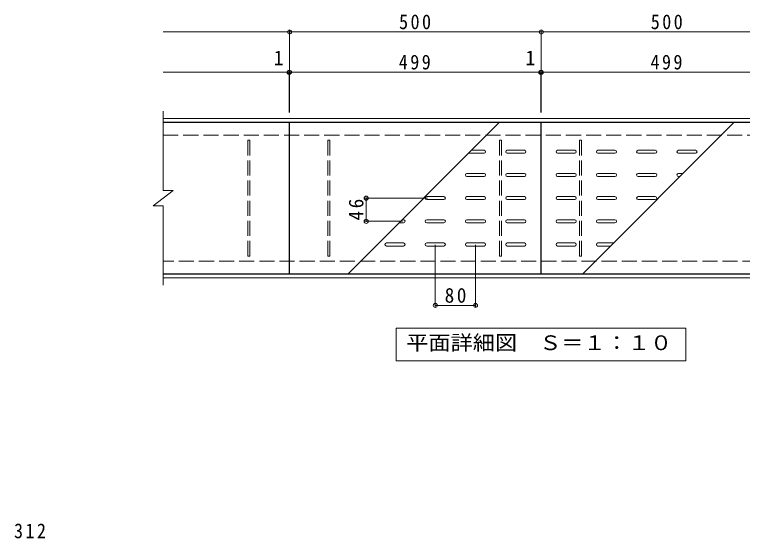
# Model space of a CAD drawing. Units: millimetres on the paper, enlarged 2 times, with parts at other scales. Extents: x -300 to 314, y -275 to 220.
# Drawn here: x -226.3 to 62.9, y 12 to 219.9 of the extents above; entities that cross this region are included whole.
import ezdxf
from ezdxf.enums import TextEntityAlignment as Align

# ---------------------------------------------------------------- set-up
doc = ezdxf.new("R2010")
doc.units = ezdxf.units.MM
doc.header["$LTSCALE"] = 2
doc.header["$PDMODE"] = 32
doc.header["$PDSIZE"] = 1.6
doc.linetypes.add('DASHED3', pattern=[4, 3, -1])
for name, color, linetype, lineweight in [('C-1', 2, 'Continuous', 9), ('C-2', 3, 'Continuous', 9), ('C-4', 7, 'Continuous', 9), ('C-5', 7, 'Continuous', 9), ('C-A', 3, 'Continuous', 9), ('C-B', 6, 'DASHED3', 9), ('D-4', 7, 'Continuous', 9)]:
    doc.layers.add(name, color=color, linetype=linetype, lineweight=lineweight)
doc.styles.add('ＭＳ ゴシック', font='')
doc.styles.get('ＭＳ ゴシック').set_extended_font_data('MS Gothic')

msp = doc.modelspace()

# ---------------------------------------------------------------- linework, layer by layer
at = {"layer": 'C-1'}
for p, q in [((-167.276, 178.659), (132.924, 178.659)), ((-167.276, 177.259), (132.924, 177.259)), ((132.924, 116.859), (-167.276, 116.859)), ((132.924, 115.459), (-167.276, 115.459))]:
    msp.add_line(p, q, dxfattribs=at)
at = {"layer": 'C-1', "linetype": 'DASHED3'}
for p, q in [((-167.276, 172.059), (132.924, 172.059)), ((132.924, 122.059), (-167.276, 122.059))]:
    msp.add_line(p, q, dxfattribs=at)
at = {"layer": 'C-2'}
for p, q in [((-167.276, 150.059), (-167.276, 181.659)), ((-117.276, 177.059), (-167.276, 177.059)), ((-117.276, 117.059), (-117.276, 177.059)), ((-171.276, 144.059), (-163.276, 150.059)), ((-167.276, 150.059), (-163.276, 150.059)), ((-171.276, 144.059), (-167.276, 144.059)), ((-167.276, 112.459), (-167.276, 144.059)), ((-117.276, 117.059), (-167.276, 117.059))]:
    msp.add_line(p, q, dxfattribs=at)
for points in [[(-117.076, 117.059), (-117.076, 177.059), (-17.276, 177.059), (-17.276, 117.059)], [(-17.076, 117.059), (-17.076, 177.059), (82.724, 177.059), (82.724, 117.059)]]:
    msp.add_lwpolyline(points, close=True, dxfattribs=at)
at = {"layer": 'C-4'}
for p, q in [((-117.076, 181.059), (-117.076, 213.659)), ((-17.076, 181.059), (-17.076, 213.659)), ((-167.276, 197.059), (-117.076, 197.059)), ((-117.276, 181.059), (-117.276, 197.659)), ((-117.076, 197.059), (-17.276, 197.059)), ((-17.276, 181.059), (-17.276, 197.659)), ((-17.276, 197.059), (-17.076, 197.059)), ((-17.076, 197.059), (82.724, 197.059)), ((-62.224, 147.059), (-87.232, 147.059)), ((-86.632, 137.859), (-86.632, 147.059)), ((-72.24, 137.859), (-87.232, 137.859)), ((-59.176, 128.541), (-59.176, 103.859)), ((-43.176, 128.541), (-43.176, 103.859)), ((-59.176, 104.459), (-43.176, 104.459))]:
    msp.add_line(p, q, dxfattribs=at)
msp.add_lwpolyline([(-167.276, 213.059), (-17.076, 213.059), (132.924, 213.059)], dxfattribs=at)
for p in [(-117.076, 213.059), (-17.076, 213.059), (-117.276, 197.059), (-117.076, 197.059), (-17.276, 197.059), (-17.076, 197.059), (-86.632, 147.059), (-86.632, 137.859), (-59.176, 104.459), (-43.176, 104.459)]:
    msp.add_point(p, dxfattribs=at)
at = {"layer": 'C-5'}
for p, q in [((-74.676, 95.459), (40.324, 95.459)), ((-74.676, 82.459), (-74.676, 95.459))]:
    msp.add_line(p, q, dxfattribs=at)
msp.add_lwpolyline([(40.324, 95.459), (40.324, 82.459), (-74.676, 82.459)], dxfattribs=at)
at = {"layer": 'C-A'}
for p, q in [((-33.744, 177.059), (-93.744, 117.059)), ((-0.607, 117.059), (59.393, 177.059)), ((-45.944, 164.859), (-39.776, 164.859)), ((-44.745, 166.059), (-39.776, 166.059)), ((-30.576, 166.059), (-23.776, 166.059)), ((-30.576, 164.859), (-23.776, 164.859)), ((-3.776, 166.059), (-10.576, 166.059)), ((-3.776, 164.859), (-10.576, 164.859)), ((12.224, 166.059), (5.424, 166.059)), ((12.224, 164.859), (5.424, 164.859)), ((28.224, 166.059), (21.424, 166.059)), ((28.224, 164.859), (21.424, 164.859)), ((44.224, 166.059), (37.424, 166.059)), ((44.224, 164.859), (37.424, 164.859)), ((-46.576, 156.859), (-39.776, 156.859)), ((-30.576, 156.859), (-23.776, 156.859)), ((-3.776, 156.859), (-10.576, 156.859)), ((12.224, 156.859), (5.424, 156.859)), ((28.224, 156.859), (21.424, 156.859)), ((39.193, 156.859), (37.424, 156.859)), ((-46.576, 155.659), (-39.776, 155.659)), ((-30.576, 155.659), (-23.776, 155.659)), ((-3.776, 155.659), (-10.576, 155.659)), ((12.224, 155.659), (5.424, 155.659)), ((28.224, 155.659), (21.424, 155.659)), ((37.993, 155.659), (37.424, 155.659)), ((-62.576, 147.659), (-55.776, 147.659)), ((-46.576, 147.659), (-39.776, 147.659)), ((-30.576, 147.659), (-23.776, 147.659)), ((-3.776, 147.659), (-10.576, 147.659)), ((12.224, 147.659), (5.424, 147.659)), ((28.224, 147.659), (21.424, 147.659)), ((-62.576, 146.459), (-55.776, 146.459)), ((-46.576, 146.459), (-39.776, 146.459)), ((-30.576, 146.459), (-23.776, 146.459)), ((-3.776, 146.459), (-10.576, 146.459)), ((12.224, 146.459), (5.424, 146.459)), ((28.224, 146.459), (21.424, 146.459)), ((-73.544, 137.259), (-71.776, 137.259)), ((-72.344, 138.459), (-71.776, 138.459)), ((-62.576, 138.459), (-55.776, 138.459)), ((-62.576, 137.259), (-55.776, 137.259)), ((-46.576, 138.459), (-39.776, 138.459)), ((-46.576, 137.259), (-39.776, 137.259)), ((-30.576, 138.459), (-23.776, 138.459)), ((-30.576, 137.259), (-23.776, 137.259)), ((-3.776, 138.459), (-10.576, 138.459)), ((-3.776, 137.26), (-10.576, 137.26)), ((12.224, 138.459), (5.424, 138.459)), ((12.224, 137.26), (5.424, 137.26)), ((-78.576, 129.259), (-71.776, 129.259)), ((-78.576, 128.059), (-71.776, 128.059)), ((-62.576, 129.259), (-55.776, 129.259)), ((-62.576, 128.059), (-55.776, 128.059)), ((-46.576, 129.259), (-39.776, 129.259)), ((-46.576, 128.059), (-39.776, 128.059)), ((-30.576, 129.259), (-23.776, 129.259)), ((-30.576, 128.059), (-23.776, 128.059)), ((-3.776, 129.259), (-10.576, 129.259)), ((-3.776, 128.059), (-10.576, 128.059)), ((11.593, 129.259), (5.424, 129.259)), ((10.393, 128.059), (5.424, 128.059))]:
    msp.add_line(p, q, dxfattribs=at)
for centre, start, end in [((-39.776, 165.459), 270, 90), ((-30.576, 165.459), 90, 270), ((-23.776, 165.459), 270, 90), ((-10.576, 165.459), 90, 270), ((-3.776, 165.459), 270, 90), ((5.424, 165.459), 90, 270), ((12.224, 165.459), 270, 90), ((21.424, 165.459), 90, 270), ((28.224, 165.459), 270, 90), ((37.424, 165.459), 90, 270), ((44.224, 165.459), 270, 90), ((-46.576, 156.259), 90, 270), ((-39.776, 156.259), 270, 90), ((-30.576, 156.259), 90, 270), ((-23.776, 156.259), 270, 90), ((-10.576, 156.259), 90, 270), ((-3.776, 156.259), 270, 90), ((5.424, 156.259), 90, 270), ((12.224, 156.259), 270, 90), ((21.424, 156.259), 90, 270), ((28.224, 156.259), 270, 90), ((37.424, 156.259), 90, 270), ((-62.576, 147.059), 90, 270), ((-55.776, 147.059), 270, 90), ((-46.576, 147.059), 90, 270), ((-39.776, 147.059), 270, 90), ((-30.576, 147.059), 90, 270), ((-23.776, 147.059), 270, 90), ((-10.576, 147.059), 90, 270), ((-3.776, 147.059), 270, 90), ((5.424, 147.059), 90, 270), ((12.224, 147.059), 270, 90), ((21.424, 147.059), 90, 270), ((28.224, 147.059), 270, 90), ((-71.776, 137.859), 270, 90), ((-62.576, 137.859), 90, 270), ((-55.776, 137.859), 270, 90), ((-46.576, 137.859), 90, 270), ((-39.776, 137.859), 270, 90), ((-30.576, 137.859), 90, 270), ((-23.776, 137.859), 270, 90), ((-10.576, 137.859), 90, 270), ((-3.776, 137.859), 270, 90), ((5.424, 137.859), 90, 270), ((12.224, 137.859), 270, 90), ((-78.576, 128.659), 90, 270), ((-71.776, 128.659), 270, 90), ((-62.576, 128.659), 90, 270), ((-55.776, 128.659), 270, 90), ((-46.576, 128.659), 90, 270), ((-39.776, 128.659), 270, 90), ((-30.576, 128.659), 90, 270), ((-23.776, 128.659), 270, 90), ((-10.576, 128.659), 90, 270), ((-3.776, 128.659), 270, 90), ((5.424, 128.659), 90, 270)]:
    msp.add_arc(centre, 0.6, start, end, dxfattribs=at)
at = {"layer": 'C-B'}
for q in [(-101.876, 170.059), (-101.076, 124.059)]:
    msp.add_line((-101.876, 124.059), q, dxfattribs=at)
for points in [[(-133.676, 170.059), (-132.876, 170.059), (-132.876, 124.059)], [(-133.676, 170.059), (-133.676, 124.059), (-132.876, 124.059)], [(-101.076, 124.059), (-101.076, 170.059), (-101.876, 170.059)], [(-33.676, 170.059), (-32.876, 170.059), (-32.876, 124.059)], [(-33.676, 170.059), (-33.676, 124.059), (-32.876, 124.059)], [(-1.076, 124.059), (-1.876, 124.059), (-1.876, 170.059)], [(-1.076, 124.059), (-1.076, 170.059), (-1.876, 170.059)]]:
    msp.add_lwpolyline(points, dxfattribs=at)

# ---------------------------------------------------------------- texts
at = {"layer": 'C-4', "color": 2, "style": 'ＭＳ ゴシック'}
for p in [(-123.416, 198.059), (-23.416, 198.059)]:
    msp.add_text('1', height=5.865, dxfattribs=at).set_placement(p, align=Align.BOTTOM_LEFT)
at = {"layer": 'C-4', "color": 2, "char_height": 5.865, "attachment_point": 7, "style": 'ＭＳ ゴシック'}
for s, insert in [('\\T1.27;\\W0.9;500', (-73.576, 214.059)), ('\\T1.27;\\W0.9;500', (26.424, 214.059)), ('\\T1.27;\\W0.9;499', (-73.676, 198.059)), ('\\T1.27;\\W0.9;499', (26.324, 198.059)), ('\\T1.27;\\W0.95;80', (-55.426, 105.459))]:
    msp.add_mtext(s, dxfattribs=dict(at, insert=insert))
at = {"layer": 'C-4', "color": 2, "insert": (-87.632, 138.209), "char_height": 5.865, "attachment_point": 7, "rotation": 90, "style": 'ＭＳ ゴシック'}
msp.add_mtext('\\T1.27;\\W0.95;46', dxfattribs=at)
at = {"layer": 'C-5', "color": 2, "style": 'ＭＳ ゴシック', "width": 1.1}
msp.add_text('平面詳細図\u3000Ｓ＝１：１０', height=5.865, dxfattribs=at).set_placement((-70.676, 84.959), align=Align.BOTTOM_LEFT)
at = {"layer": 'D-4', "color": 2, "insert": (-226.553, 11.957), "char_height": 5.865, "attachment_point": 7, "style": 'ＭＳ ゴシック'}
msp.add_mtext('\\T1.27;\\W0.9;312', dxfattribs=at)

doc.saveas('drawing.dxf')
